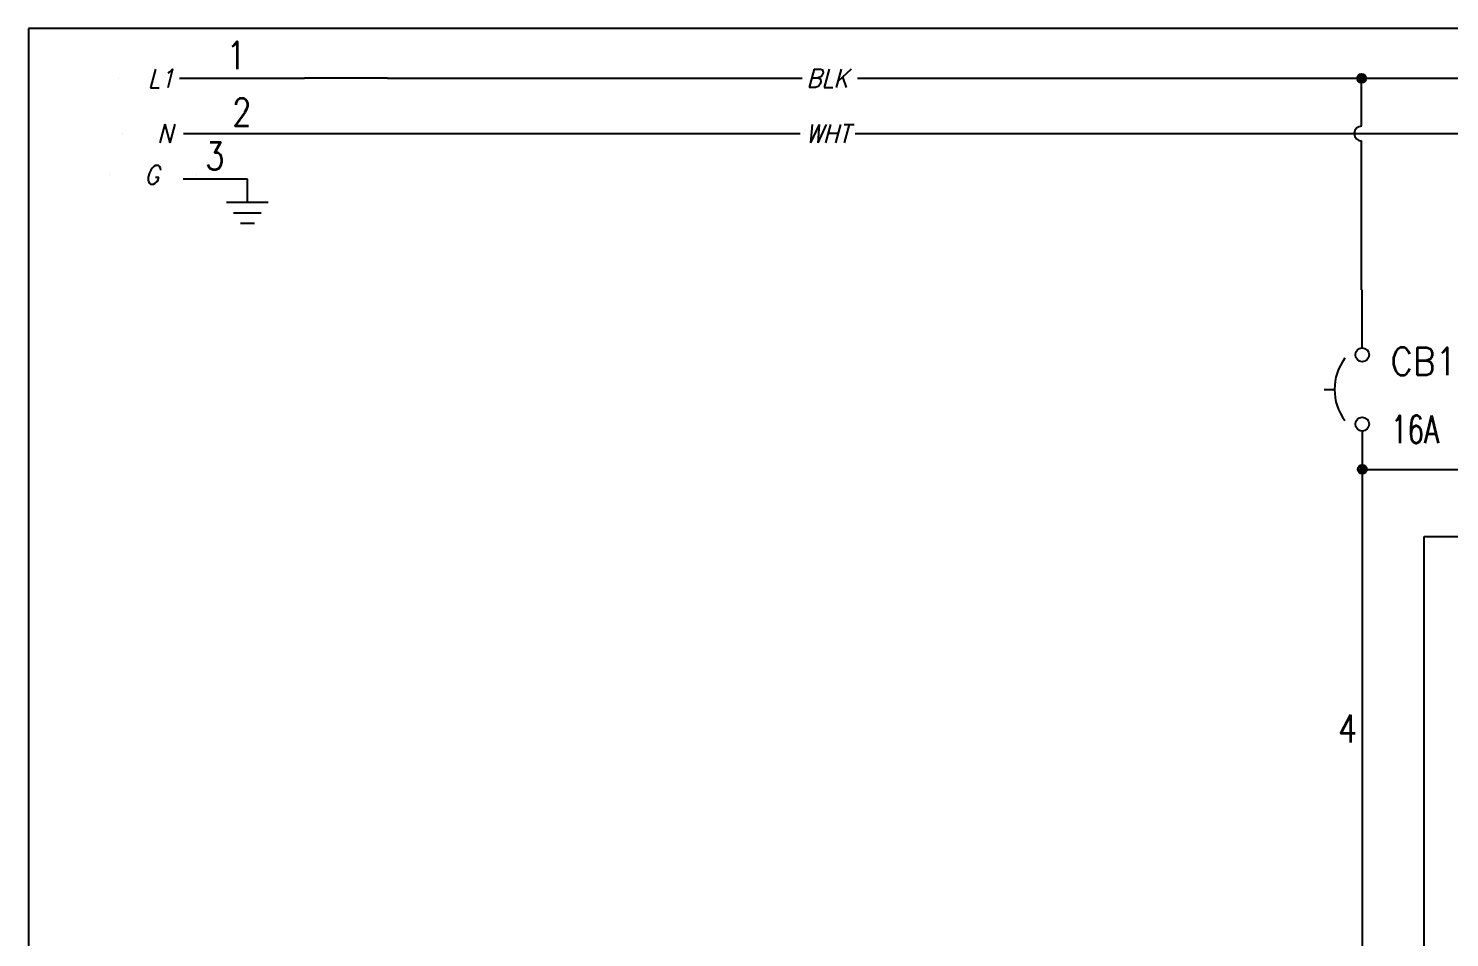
# Model space of a CAD drawing. Header units: inches. Extents: x 15 to 148, y 10 to 111.
# Drawn here: x 126.91 to 136.51, y 104.61 to 110.76 of the extents above; entities that cross this region are included whole.
import ezdxf
from ezdxf.enums import TextEntityAlignment as Align

# ---------------------------------------------------------------- set-up
doc = ezdxf.new("R2010")
doc.units = ezdxf.units.IN
doc.header["$MEASUREMENT"] = 0
doc.linetypes.add('HIDDEN2', pattern=[0.1875, 0.125, -0.0625])
for name, color, linetype in [('BLK_12AWG', 7, 'Continuous'), ('DESC', 250, 'Continuous'), ('MISC', 250, 'Continuous'), ('SYMS', 7, 'Continuous'), ('TAGS', 250, 'Continuous'), ('WIREFIXED', 160, 'Continuous')]:
    doc.layers.add(name, color=color, linetype=linetype)
doc.styles.add('WD', font='romans.shx')

# ---------------------------------------------------------------- blocks, each defined once
blk = doc.blocks.new('HT0_LGENERIC')
at = {"style": 'WD', "oblique": 15, "width": 0.9}
blk.add_attdef('COLOR', text='', height=0.125, dxfattribs=at).set_placement((0, 0), align=Align.MIDDLE_CENTER)
at = {"color": 7, "style": 'WD'}
for tag, p in [('X4_TINY_DOT_DONT_REMOVE', (-0.125, 0)), ('X1_TINY_DOT_DONT_REMOVE', (0.125, 0))]:
    blk.add_attdef(tag, p, '', height=0.0001, dxfattribs=at)
at = {"style": 'WD', "flags": 1}
for tag, p in [('X4TERM01', (-0.125, 0)), ('X1TERM01', (0.125, 0))]:
    blk.add_attdef(tag, p, '', height=0.01, dxfattribs=at)
blk = doc.blocks.new('VCB1')
at = {"linetype": 'HIDDEN2'}
blk.add_line((-0.1712, 0), (-0.125, 0), dxfattribs=at)
for centre in [(0, 0.1562), (0, -0.1562)]:
    blk.add_circle(centre, 0.0312)
blk.add_arc((0.1094, 0), 0.2344, 143.1301, 216.8699)
at = {"style": 'WD'}
for tag, p, width in [('INST', (0.2188, 0.3883), 0.7), ('LOC', (0.2188, 0.2188), 0.7), ('TAG1', (0.1269, 0.0644), 0.9), ('XREF', (0.1287, -0.09), 0.7), ('DESC1', (0.1287, -0.242), 0.7), ('DESC2', (0.1287, -0.3893), 0.7)]:
    blk.add_attdef(tag, p, '', height=0.125, dxfattribs=dict(at, width=width))
at = {"linetype": 'Continuous', "style": 'WD'}
for tag, height, flags, p in [('TERM01', 0.125, 8, (-0.055, 0.2066)), ('CAT', 0.01, 9, (-0.1421, -0.0731)), ('MFG', 0.01, 9, (-0.1421, -0.0881))]:
    blk.add_attdef(tag, text='', height=height, dxfattribs=dict(at, flags=flags)).set_placement(p, align=Align.RIGHT)
at = {"color": 7, "style": 'WD', "flags": 1}
for tag, p in [('X2TERM01', (0, 0.1875)), ('X8TERM02', (0, -0.1875))]:
    blk.add_attdef(tag, p, '', height=0.0125, dxfattribs=at)
at = {"style": 'WD', "width": 0.7}
blk.add_attdef('RATING1', text='', height=0.125, dxfattribs=at).set_placement((-0.1875, 0.0625), align=Align.RIGHT)
at = {"color": 7, "style": 'WD'}
for tag, p in [('X4LINK', (-0.25, 0)), ('X1LINK', (0, 0))]:
    blk.add_attdef(tag, p, '', height=0.01, dxfattribs=at)
at = {"style": 'WD', "flags": 9}
for tag, p in [('FAMILY', (-0.1421, -0.0365)), ('CONTACT', (-0.1288, -0.1291))]:
    blk.add_attdef(tag, text='', height=0.01, dxfattribs=at).set_placement(p, align=Align.RIGHT)
at = {"linetype": 'Continuous', "style": 'WD', "flags": 9}
blk.add_attdef('ASSYCODE', text='', height=0.01, dxfattribs=at).set_placement((-0.1533, -0.1061), align=Align.CENTER)
at = {"linetype": 'Continuous', "style": 'WD', "flags": 8}
blk.add_attdef('TERM02', text='', height=0.125, dxfattribs=at).set_placement((-0.0407, -0.2134), align=Align.TOP_RIGHT)
blk = doc.blocks.new('WDDOT')
for radius in [0.03, 0.0187, 0.00929]:
    blk.add_circle((0, 0), radius)
blk = doc.blocks.new('VGND2')
for p, q in [((0.09375, 0), (-0.09375, 0)), ((-0.0625, -0.046875), (0.0625, -0.046875)), ((-0.03125, -0.09375), (0.03125, -0.09375))]:
    blk.add_line(p, q)
at = {"style": 'WD', "flags": 1}
blk.add_attdef('X2TERM01', (0, 0), '', height=0.01, dxfattribs=at)
blk = doc.blocks.new('WD_WNH')
at = {"linetype": 'Continuous', "style": 'WD', "width": 0.8}
blk.add_attdef('WIRENO', text='', height=0.125, dxfattribs=at).set_placement((0, 0.0625), align=Align.CENTER)
at = {"style": 'WD', "flags": 1}
for tag, p in [('W01USER', (0, 0.0781)), ('W02USER', (0, 0.0703)), ('W03USER', (0, 0.0625)), ('W04USER', (0, 0.0547)), ('W05USER', (0, 0.0469)), ('W06USER', (0, 0.0391)), ('W07USER', (0, 0.0312)), ('W08USER', (0, 0.0234)), ('W09USER', (0, 0.0156)), ('W10USER', (0, 0.0078))]:
    blk.add_attdef(tag, text='', height=0.005, dxfattribs=at).set_placement(p, align=Align.CENTER)
blk = doc.blocks.new('WD_WNV')
at = {"style": 'WD', "flags": 1}
for tag, p in [('W01USER', (-0.0625, 0.0938)), ('W02USER', (-0.0625, 0.0859)), ('W03USER', (-0.0625, 0.0781)), ('W04USER', (-0.0625, 0.0703)), ('W05USER', (-0.0625, 0.0625)), ('W06USER', (-0.0625, 0.0547)), ('W07USER', (-0.0625, 0.0469)), ('W08USER', (-0.0625, 0.0391)), ('W09USER', (-0.0625, 0.0312)), ('W10USER', (-0.0625, 0.0234))]:
    blk.add_attdef(tag, text='', height=0.005, dxfattribs=at).set_placement(p, align=Align.CENTER)
at = {"linetype": 'Continuous', "style": 'WD', "width": 0.8}
blk.add_attdef('WIRENO', text='', height=0.125, dxfattribs=at).set_placement((-0.05, 0), align=Align.MIDDLE_RIGHT)

msp = doc.modelspace()

# ---------------------------------------------------------------- linework, layer by layer
at = {"color": 7, "linetype": 'Continuous'}
for p, q in [((147.6602, 110.7588), (126.9102, 110.7588)), ((126.9102, 110.7588), (126.9102, 94.5738))]:
    msp.add_line(p, q, dxfattribs=at)
at = {"layer": 'BLK_12AWG'}
for p, q in [((127.9305, 110.4219), (128.775, 110.4219)), ((129.3375, 110.4219), (128.775, 110.4219)), ((129.3375, 110.4219), (132.1386, 110.4219)), ((132.5131, 110.4219), (146.5435, 110.4219)), ((135.9195, 110.0984), (135.9195, 110.4219)), ((127.9575, 110.0484), (128.7575, 110.0484)), ((128.7575, 110.0484), (129.32, 110.0484)), ((129.32, 110.0484), (132.1254, 110.0484)), ((132.498, 110.0484), (146.5435, 110.0484)), ((135.9195, 108.9917), (135.9195, 109.9984)), ((128.3902, 109.7408), (127.9569, 109.7408)), ((128.3902, 109.5832), (128.3902, 109.7408)), ((135.924, 108.6), (135.924, 108.9917)), ((135.924, 108.0375), (135.924, 103.9995)), ((135.924, 107.7783), (141.6338, 107.7783)), ((136.3425, 104.0323), (136.3425, 107.3242)), ((136.3425, 107.3242), (136.8936, 107.3242))]:
    msp.add_line(p, q, dxfattribs=at)
msp.add_arc((135.9195, 110.0484), 0.05, 90, 270, dxfattribs=at)

# ---------------------------------------------------------------- block references
at = {"layer": 'SYMS'}
ref = msp.add_blockref('HT0_LGENERIC', (127.8055, 110.42), dxfattribs=at)
ref.add_attrib('X1_TINY_DOT_DONT_REMOVE', '.', (128.105, 110.42), dxfattribs={"layer": 'MISC', "color": 7, "height": 0.0001, "style": 'WD'})
ref.add_attrib('X4_TINY_DOT_DONT_REMOVE', '.', (127.5171, 110.42), dxfattribs={"layer": 'MISC', "color": 7, "height": 0.0001, "style": 'WD'})
ref.add_attrib('COLOR', 'L1', dxfattribs={"layer": 'MISC', "height": 0.125, "style": 'WD', "oblique": 15, "width": 0.9}).set_placement((127.8055, 110.42), align=Align.MIDDLE_CENTER)
ref = msp.add_blockref('HT0_LGENERIC', (132.3091, 110.4219), dxfattribs=at)
ref.add_attrib('X1_TINY_DOT_DONT_REMOVE', '.', (132.5131, 110.4219), dxfattribs={"layer": 'MISC', "color": 7, "height": 0.0001, "style": 'WD'})
ref.add_attrib('X4_TINY_DOT_DONT_REMOVE', '.', (132.1386, 110.4219), dxfattribs={"layer": 'MISC', "color": 7, "height": 0.0001, "style": 'WD'})
ref.add_attrib('COLOR', 'BLK', dxfattribs={"layer": 'MISC', "height": 0.125, "style": 'WD', "oblique": 15, "width": 0.9}).set_placement((132.3091, 110.4219), align=Align.MIDDLE_CENTER)
for p in [(135.9195, 110.4219), (135.924, 107.7783)]:
    msp.add_blockref('WDDOT', p, dxfattribs=at)
ref = msp.add_blockref('HT0_LGENERIC', (127.8325, 110.0484), dxfattribs=at)
ref.add_attrib('X1_TINY_DOT_DONT_REMOVE', '.', (128.1321, 110.0484), dxfattribs={"layer": 'MISC', "color": 7, "height": 0.0001, "style": 'WD'})
ref.add_attrib('X4_TINY_DOT_DONT_REMOVE', '.', (127.5441, 110.0484), dxfattribs={"layer": 'MISC', "color": 7, "height": 0.0001, "style": 'WD'})
ref.add_attrib('COLOR', 'N', dxfattribs={"layer": 'MISC', "height": 0.125, "style": 'WD', "oblique": 15, "width": 0.9}).set_placement((127.8325, 110.0484), align=Align.MIDDLE_CENTER)
ref = msp.add_blockref('HT0_LGENERIC', (132.3118, 110.047), dxfattribs=at)
ref.add_attrib('X1_TINY_DOT_DONT_REMOVE', '.', (132.5346, 110.047), dxfattribs={"layer": 'MISC', "color": 7, "height": 0.0001, "style": 'WD'})
ref.add_attrib('X4_TINY_DOT_DONT_REMOVE', '.', (132.1493, 110.047), dxfattribs={"layer": 'MISC', "color": 7, "height": 0.0001, "style": 'WD'})
ref.add_attrib('COLOR', 'WHT', dxfattribs={"layer": 'MISC', "height": 0.125, "style": 'WD', "oblique": 15, "width": 0.9}).set_placement((132.3118, 110.047), align=Align.MIDDLE_CENTER)
ref = msp.add_blockref('HT0_LGENERIC', (127.7432, 109.7687), dxfattribs=at)
ref.add_attrib('X1_TINY_DOT_DONT_REMOVE', '.', (128.0427, 109.7687), dxfattribs={"layer": 'MISC', "color": 7, "height": 0.0001, "style": 'WD'})
ref.add_attrib('X4_TINY_DOT_DONT_REMOVE', '.', (127.4548, 109.7687), dxfattribs={"layer": 'MISC', "color": 7, "height": 0.0001, "style": 'WD'})
ref.add_attrib('COLOR', 'G', dxfattribs={"layer": 'MISC', "height": 0.125, "style": 'WD', "oblique": 15, "width": 0.9}).set_placement((127.7432, 109.7687), align=Align.MIDDLE_CENTER)
at = {"layer": 'SYMS', "xscale": 1.5, "yscale": 1.5, "zscale": 1.5}
msp.add_blockref('VGND2', (128.3902, 109.5832), dxfattribs=at)
at = {"layer": 'SYMS'}
ref = msp.add_blockref('VCB1', (135.924, 108.3187), dxfattribs=dict(at, xscale=1.5, yscale=1.5, zscale=1.5))
ref.add_attrib('DESC1', '16A', (136.117, 107.9557), dxfattribs={"layer": 'DESC', "height": 0.1875, "style": 'WD', "width": 0.7})
ref.add_attrib('TAG1', 'CB1', (136.1144, 108.4153), dxfattribs={"layer": 'TAGS', "height": 0.1875, "style": 'WD', "width": 0.9})
at = {"layer": 'WIREFIXED'}
ref = msp.add_blockref('WD_WNH', (128.3134, 110.39), dxfattribs=dict(at, xscale=1.5, yscale=1.5, zscale=1.5))
ref.add_attrib('WIRENOF', '1', dxfattribs={"linetype": 'Continuous', "height": 0.1875, "style": 'WD', "width": 0.8}).set_placement((128.3134, 110.4838), align=Align.CENTER)
ref = msp.add_blockref('WD_WNH', (128.3524, 110.0063), dxfattribs=dict(at, xscale=1.5, yscale=1.5, zscale=1.5))
ref.add_attrib('WIRENOF', '2', dxfattribs={"linetype": 'Continuous', "height": 0.1875, "style": 'WD', "width": 0.8}).set_placement((128.3524, 110.1001), align=Align.CENTER)
ref = msp.add_blockref('WD_WNH', (128.1705, 109.7094), dxfattribs=dict(at, xscale=1.5, yscale=1.5, zscale=1.5))
ref.add_attrib('WIRENOF', '3', dxfattribs={"linetype": 'Continuous', "height": 0.1875, "style": 'WD', "width": 0.8}).set_placement((128.1705, 109.8032), align=Align.CENTER)
ref = msp.add_blockref('WD_WNV', (135.9644, 106.0266), dxfattribs=dict(at, xscale=1.5, yscale=1.5, zscale=1.5))
ref.add_attrib('WIRENOF', '4', dxfattribs={"linetype": 'Continuous', "height": 0.1875, "style": 'WD', "width": 0.8}).set_placement((135.8894, 106.0266), align=Align.MIDDLE_RIGHT)

doc.saveas('drawing.dxf')
